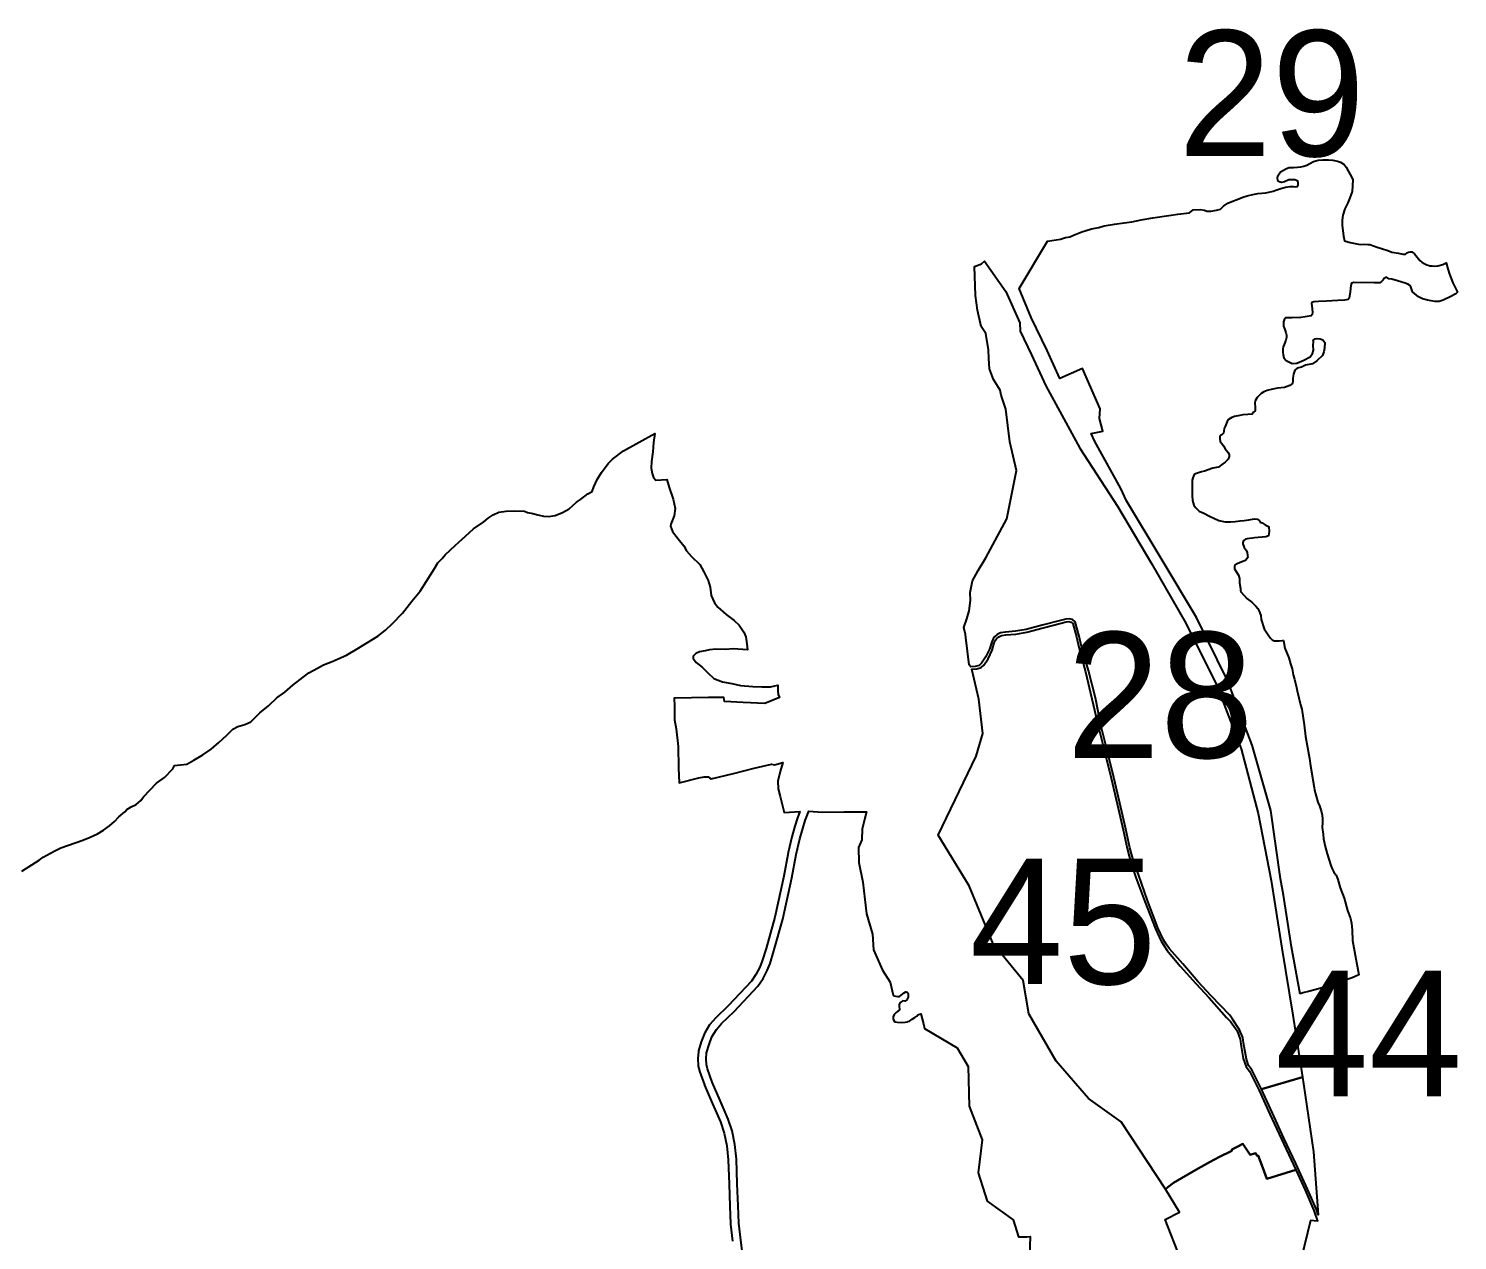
# Model space of a CAD drawing. Header units: millimetres. Extents: x 574087 to 581218, y 394959 to 403740.
# Drawn here: x 577524 to 579605, y 401976 to 403740 of the extents above; entities that cross this region are included whole.
import ezdxf
from ezdxf.enums import TextEntityAlignment as Align

# ---------------------------------------------------------------- set-up
doc = ezdxf.new("R2010")
doc.units = ezdxf.units.MM
doc.layers.add('SECTOR_CADASTRAL', color=7, linetype='Continuous')
doc.layers.add('SECTOR_CADASTRAL TEXT', color=7, linetype='Continuous')

msp = doc.modelspace()

# ---------------------------------------------------------------- linework, layer by layer
at = {"layer": 'SECTOR_CADASTRAL', "color": 174, "linetype": 'Continuous', "lineweight": 25}
for points in [[(579375.7, 402334.6), (579363.2, 402403.6), (579351.3, 402478.9), (579347.2, 402502.4), (579333.1, 402601.8), (579306, 402697), (579269.8, 402791.1), (579225, 402883), (579173.5, 402968.7), (579122.9, 403052.7), (579114.7, 403070.8), (579076.8, 403138.9), (579071.6, 403150.7), (579088.3, 403153.9), (579083.5, 403172.3), (579084.8, 403186.5), (579058.9, 403245.2), (579026, 403230.7), (579007.3, 403271.2), (578983.9, 403319.7), (578966.9, 403361.5), (579007.9, 403430.5), (579014.4, 403431.5), (579026.7, 403433.5), (579034.2, 403435.7), (579040.2, 403437.1), (579048.2, 403440.4), (579057.8, 403444.2), (579064.4, 403446.1), (579072.2, 403448.4), (579082.6, 403450.6), (579090.2, 403452.7), (579105.4, 403455.3), (579119.4, 403457.4), (579130.6, 403458.8), (579144.1, 403461.4), (579161.4, 403464.4), (579184.5, 403467.9), (579197.9, 403470), (579214.7, 403472), (579220.2, 403476.1), (579230.3, 403476.7), (579236.3, 403475.9), (579239.7, 403474.1), (579245.9, 403474.1), (579254, 403475.6), (579259.7, 403477.3), (579264.3, 403481.3), (579270.4, 403485.7), (579278.5, 403489.2), (579284.2, 403491.4), (579292.1, 403494.4), (579298.6, 403496.4), (579307, 403498.4), (579314, 403499.9), (579325.9, 403500.9), (579336.7, 403503.1), (579342, 403505.3), (579347.6, 403507.2), (579354.2, 403509.1), (579361.4, 403510), (579366.2, 403509.9), (579369.5, 403509.6), (579372, 403510), (579372.6, 403511), (579372.8, 403512.5), (579372.8, 403515.5), (579372.2, 403517.7), (579370.3, 403519), (579367.9, 403519.6), (579363.6, 403519.7), (579359.5, 403519.6), (579352.8, 403516.9), (579348.8, 403515.9), (579346.6, 403516.2), (579344.2, 403517.3), (579343.4, 403519.3), (579342.7, 403522.3), (579343.1, 403525.5), (579345, 403528.6), (579347.1, 403531.5), (579351.7, 403533.9), (579355.8, 403536.5), (579359.9, 403537.7), (579366, 403537.7), (579371.7, 403538.3), (579376.7, 403538.8), (579381.1, 403539.8), (579385.4, 403541.2), (579390, 403543.6), (579395.1, 403546.7), (579401.9, 403548.4), (579408.9, 403548.9), (579416.8, 403549), (579423.2, 403548.6), (579429.9, 403546.9), (579434.4, 403545.7), (579439.7, 403542.1), (579442.9, 403538.5), (579446.1, 403532.2), (579448.8, 403527.7), (579452.3, 403520.1), (579452, 403511.1), (579451.7, 403502.7), (579447.9, 403493.4), (579445, 403486.2), (579440.8, 403477.5), (579438.1, 403468.5), (579437, 403461), (579436.7, 403454), (579439.1, 403437.9), (579440.1, 403430.9), (579448.6, 403428.4), (579463.3, 403425.9), (579468.9, 403426), (579474.5, 403425.9), (579477.2, 403425.8), (579487.8, 403422), (579494.2, 403419.9), (579503.4, 403416.8), (579509.4, 403414.7), (579518.8, 403412.9), (579525.4, 403411.8), (579529.2, 403411.8), (579531.2, 403413.7), (579533.4, 403414.5), (579536.5, 403414.9), (579538.5, 403414.9), (579539.8, 403414.2), (579542, 403411.9), (579550, 403402.4), (579552.8, 403399.9), (579557.2, 403397.5), (579560.1, 403396.3), (579562.3, 403395.6), (579564.8, 403394.9), (579568.1, 403394.8), (579571.4, 403394.1), (579576.4, 403394.6), (579583.6, 403396.7), (579588.5, 403398.8), (579590.6, 403390.1), (579593, 403382.4), (579598.2, 403369.8), (579602.2, 403361.3), (579604.7, 403356.1), (579602.2, 403353.8), (579594.1, 403349.4), (579583.9, 403344.7), (579578.1, 403342.6), (579572, 403342.9), (579561.2, 403344.5), (579554.1, 403346.7), (579548.1, 403349.6), (579539.5, 403356.7), (579536.9, 403364.3), (579534.9, 403366.3), (579532.6, 403368.1), (579528.5, 403369.6), (579517.6, 403372.9), (579509, 403375.1), (579505.1, 403375.9), (579501.7, 403378), (579497.3, 403375.8), (579496, 403373.8), (579494.4, 403371.7), (579491.9, 403370), (579483.7, 403369.9), (579453.8, 403370.3), (579450.3, 403369.4), (579449.4, 403366.2), (579448.5, 403356.8), (579447, 403347.8), (579445.9, 403345.7), (579440.1, 403344.7), (579430.6, 403344.2), (579422.5, 403343.8), (579414.1, 403343.2), (579402.5, 403342.9), (579395.8, 403342.5), (579394.4, 403341.9), (579392.8, 403341.3), (579392.1, 403340.3), (579393.1, 403331.9), (579393.6, 403326.9), (579393.1, 403323.6), (579391.6, 403321.9), (579383, 403320.3), (579376.8, 403319.5), (579364.3, 403319.2), (579357.9, 403319.1), (579354.3, 403318.8), (579353, 403317.4), (579351.7, 403313), (579351.7, 403306.8), (579353.3, 403302), (579355.1, 403297.6), (579356, 403293.9), (579356, 403290.5), (579354.7, 403286.5), (579352.5, 403280.1), (579351.1, 403277), (579350.4, 403273.8), (579350.6, 403268.7), (579351.1, 403265.5), (579352.1, 403260.7), (579355.5, 403256.9), (579364.3, 403252.3), (579371.1, 403253.2), (579381, 403257.2), (579390.5, 403262.4), (579393.8, 403267.2), (579395.2, 403272), (579394.5, 403278.6), (579395.1, 403284.6), (579394.7, 403286.4), (579397.4, 403288.6), (579400.4, 403289.1), (579405.1, 403288.6), (579408.9, 403286.9), (579411.7, 403283), (579411.2, 403274.8), (579410.3, 403269.5), (579408.2, 403264.1), (579400.1, 403256.2), (579393.8, 403252.2), (579383.4, 403250), (579377.5, 403247.4), (579371.6, 403245.6), (579368, 403242.8), (579365.9, 403237), (579365.3, 403231.4), (579365.2, 403227.4), (579364.6, 403223.5), (579360.5, 403220.7), (579352.9, 403217.8), (579343, 403216.4), (579333.4, 403214.9), (579327.9, 403213.2), (579322.8, 403211.3), (579319.2, 403208.8), (579316.3, 403206), (579313.1, 403202.9), (579310.2, 403198.3), (579309.7, 403195.4), (579310.2, 403188.5), (579310.5, 403183.8), (579307.9, 403181.6), (579305.9, 403178.9), (579299.4, 403178.3), (579292.3, 403177.6), (579287.7, 403176.7), (579280, 403175.3), (579276.5, 403174), (579271.5, 403170.8), (579269.3, 403168.1), (579266.4, 403160.9), (579265.2, 403157.7), (579264.6, 403154.2), (579264.1, 403151.1), (579261.7, 403148.5), (579259.6, 403147.7), (579258.7, 403146.8), (579258.8, 403142.6), (579259.5, 403139), (579261.7, 403135.9), (579264.1, 403132.5), (579266.6, 403128.1), (579270.9, 403123), (579272.2, 403119.7), (579272.2, 403117), (579271, 403113.2), (579266.8, 403108.7), (579261.2, 403104.8), (579256.7, 403101.8), (579248.7, 403100.2), (579236.4, 403095.8), (579232.3, 403094.9), (579227.9, 403093.6), (579223.6, 403092), (579221.4, 403090.8), (579219.3, 403086.1), (579218.4, 403082.5), (579218.3, 403076.6), (579218.4, 403060.5), (579219, 403052.9), (579221.2, 403046.1), (579223.3, 403043), (579228.7, 403037.7), (579235.5, 403034.5), (579244, 403030.3), (579257.2, 403023.9), (579266.8, 403022.1), (579274.3, 403022.1), (579281.1, 403022.6), (579288.2, 403023.5), (579294.2, 403023.8), (579301.2, 403025.1), (579306.2, 403025.8), (579310, 403026.5), (579313.8, 403025.9), (579316.5, 403023.6), (579317.7, 403021.8), (579320.3, 403020.4), (579324.9, 403017.8), (579329.8, 403015.3), (579330.1, 403014.5), (579330.5, 403008.7), (579330, 403004.4), (579329.7, 403001.9), (579325.6, 403000.4), (579309.2, 402998.9), (579306.5, 402998.5), (579301.8, 402998), (579298.7, 402997.5), (579296.3, 402996.6), (579293.7, 402995), (579292.2, 402992.7), (579292.3, 402990), (579294.4, 402984.7), (579297.2, 402980.9), (579298.8, 402977.3), (579299.1, 402972.9), (579299.5, 402970.2), (579296, 402965.9), (579291, 402963.8), (579284.1, 402960.7), (579280.7, 402959), (579280, 402957.2), (579280.3, 402953.5), (579282.6, 402949.6), (579286.1, 402944.2), (579287.5, 402939.5), (579287.6, 402933.1), (579289, 402925.1), (579289, 402922.1), (579289.6, 402920.2), (579294.1, 402914.9), (579298.2, 402910.3), (579305.5, 402905.1), (579311, 402899.3), (579314.3, 402895.9), (579316, 402892), (579318.6, 402885.5), (579319.1, 402879.7), (579323.6, 402866.1), (579329.2, 402857.8), (579332.8, 402852.6), (579335.2, 402850.1), (579338.1, 402849.1), (579341.3, 402848.9), (579345.1, 402848.8), (579350, 402849.2), (579351.6, 402849.2), (579353.6, 402838.2), (579359.1, 402824.1), (579361.8, 402815.2), (579363.9, 402807.9), (579365.7, 402799.5), (579367.4, 402793.2), (579370.6, 402780.9), (579371.4, 402776.3), (579376.3, 402755.8), (579378, 402749.2), (579381.7, 402726.6), (579383.5, 402709.4), (579389.4, 402677.5), (579390.8, 402667.1), (579396.3, 402635.5), (579396.8, 402631.5), (579401.4, 402614.1), (579403.7, 402608.7), (579406.2, 402601.5), (579407.9, 402594.9), (579408.2, 402589.8), (579408.3, 402584.6), (579408, 402577), (579409.1, 402567.7), (579409.8, 402560.9), (579412.1, 402549.5), (579415.3, 402538.9), (579420.2, 402521.9), (579422.5, 402516.8), (579424.9, 402512.2), (579428.1, 402507.6), (579430.5, 402501.6), (579433.8, 402489.2), (579439.6, 402474.3), (579444.9, 402456.6), (579448.9, 402444.5), (579450.7, 402438), (579451.5, 402427.7), (579452, 402412.9), (579456.9, 402385.9), (579461.4, 402362.5), (579451.3, 402358.6), (579438.1, 402354), (579419.9, 402347.7), (579407.9, 402343.7), (579397.2, 402341.1), (579387.7, 402338.7), (579379.6, 402336.7), (579376.4, 402335.1)], [(578911.1, 403306.3), (578906.2, 403330.1), (578903, 403351.6), (578901.4, 403393.7), (578911.9, 403397.8), (578916.3, 403401.3), (578947.1, 403357.4), (578967.7, 403311.7), (578968, 403299.6), (578984.6, 403265.3), (579005.5, 403220), (579055.1, 403129.4), (579110, 403045.1), (579159.4, 402961.5), (579209.3, 402874.4), (579254, 402784.8), (579289.9, 402691.6), (579314.6, 402597.7), (579333.5, 402499.8), (579349.3, 402401.5), (579365, 402304), (579379.1, 402214), (579319.7, 402196.3), (579305.4, 402224.7), (579300.7, 402230.8), (579297.5, 402240.2), (579293.2, 402263.6), (579292.3, 402271.7), (579287.6, 402282.8), (579277.3, 402298.4), (579273.4, 402303.9), (579246, 402332.1), (579226.9, 402352.8), (579205.1, 402378.5), (579185.3, 402400.5), (579180.9, 402407.2), (579176.7, 402413.8), (579168.7, 402431.2), (579153.3, 402471), (579140.2, 402508.9), (579133.8, 402526.7), (579128, 402547.6), (579121.8, 402574.9), (579113.1, 402612.4), (579104.6, 402649.9), (579095.5, 402687.4), (579085.5, 402726.1), (579077.9, 402765.8), (579067.4, 402805.6), (579057.6, 402840.5), (579054.1, 402855.6), (579048.1, 402876.4), (579044.1, 402879.8), (579039.4, 402881), (579034.6, 402880.6), (579026.9, 402878.6), (579000.3, 402871.5), (578977, 402865.5), (578961.3, 402862.7), (578946.9, 402861.4), (578939.7, 402860.5), (578934.8, 402858), (578930.6, 402854.5), (578928.6, 402851.6), (578926.7, 402847.2), (578923.7, 402836.9), (578917.8, 402824.9), (578912, 402816.3), (578908.4, 402812.9), (578902.7, 402811.3), (578896.1, 402810.8), (578896.1, 402810.8), (578893.9, 402813.9), (578889.2, 402853.8), (578888.5, 402858.3), (578886, 402868.2), (578890.6, 402880.9), (578894, 402892.7), (578895.6, 402907.6), (578895.2, 402919.3), (578898.7, 402936.4), (578906.8, 402951), (578918.1, 402969.9), (578948.7, 403026.2), (578962.6, 403096.8), (578953.2, 403138.5), (578947.4, 403186), (578940.4, 403206.3), (578938.9, 403213.6), (578929.2, 403229.4), (578923.4, 403244.7), (578922.6, 403259.6), (578921.9, 403272.4), (578918, 403296.2)], [(579179.8, 402051), (579115, 402148.6), (579067.7, 402182.8), (579020.4, 402237.1), (578980.8, 402306.2), (578972.3, 402354.3), (578928.8, 402407.8), (578893.9, 402492.4), (578848.9, 402565.9), (578904.1, 402680.8), (578913.9, 402714), (578907.7, 402764.1), (578897.6, 402807.4), (578905, 402808.3), (578911.3, 402809.9), (578915, 402813.6), (578921.3, 402822.9), (578927.4, 402835.5), (578930.5, 402845.8), (578932.1, 402849.7), (578933.6, 402851.8), (578937, 402854.7), (578940.9, 402856.6), (578947.3, 402857.4), (578961.9, 402858.7), (578977.9, 402861.6), (579001.4, 402867.7), (579027.9, 402874.7), (579035.2, 402876.6), (579039.1, 402876.9), (579042.3, 402876.2), (579044.6, 402874.1), (579050.2, 402854.6), (579053.7, 402839.5), (579063, 402803.6), (579072.6, 402764.6), (579081.6, 402725.2), (579091.6, 402686.4), (579100.7, 402649), (579109.2, 402611.5), (579117.9, 402574), (579124.1, 402546.6), (579129.8, 402524.5), (579136.3, 402504.2), (579149.6, 402469.7), (579165, 402429.6), (579173.2, 402411.9), (579177.6, 402405.1), (579182.1, 402398), (579201.3, 402375.4), (579223.9, 402350.2), (579243.1, 402329.3), (579268.3, 402300.8), (579274.3, 402294.7), (579284.1, 402281), (579288.2, 402269.3), (579289.7, 402258.2), (579292.8, 402241.1), (579297.2, 402228.9), (579302, 402222.6), (579316.1, 402194.5), (579331.7, 402159.8), (579348.5, 402123.4), (579366.1, 402086.4), (579369.5, 402078.9), (579327.1, 402066), (579321.2, 402081.8), (579314.5, 402099.8), (579313.2, 402099.2), (579310.8, 402103.4), (579302.9, 402100.6), (579292.1, 402116.9), (579284, 402112.6), (579276.2, 402108.3), (579276.3, 402106.7), (579258.5, 402097.6), (579243.8, 402090), (579223.9, 402078.9), (579191.5, 402059.8), (579183, 402053.5)], [(579379.1, 402214), (579380.7, 402204), (579395.1, 402105), (579402.1, 402013.5), (579399.6, 402021), (579386.6, 402050.9), (579369.7, 402088.1), (579352.1, 402125.1), (579335.3, 402161.5), (579319.7, 402196.3)]]:
    msp.add_lwpolyline(points, close=True, dxfattribs=at)
for points in [[(577514.6, 402513.8), (577529.3, 402522.8), (577540, 402529.6), (577545.8, 402533.8), (577561.9, 402542.9), (577571.4, 402547.6), (577603.5, 402558.9), (577613.9, 402562.9), (577624.9, 402568), (577633.3, 402573.1), (577642.1, 402579.5), (577649.3, 402586.1), (577655.6, 402592.5), (577664.8, 402599.9), (577667.6, 402603.5), (577673.9, 402607.4), (577681.3, 402610.8), (577688, 402616.5), (577691.9, 402622), (577710.7, 402641.6), (577722.1, 402649.9), (577734.5, 402662.6), (577736.9, 402667.5), (577745.6, 402668.3), (577754.9, 402669.2), (577765, 402675.4), (577778.3, 402683), (577790.5, 402691.3), (577801.4, 402700.7), (577813, 402711.4), (577821.9, 402720.1), (577828.9, 402724.4), (577839.2, 402727.2), (577848.1, 402730.8), (577860.9, 402743.9), (577873.6, 402754.3), (577886, 402765.9), (577897.7, 402774.3), (577909.1, 402784.3), (577924.4, 402796.1), (577932.6, 402802.4), (577945.3, 402809.2), (577953.8, 402813.9), (577966.4, 402819), (577975.2, 402822.6), (577987.4, 402828.2), (578003, 402837.1), (578017.8, 402846.5), (578033, 402855.6), (578044.1, 402864.2), (578054.3, 402874.1), (578068.8, 402889.3), (578082.4, 402906.7), (578094.7, 402921), (578103.7, 402935.8), (578109.4, 402945.1), (578115.2, 402953.9), (578120.5, 402962.3), (578126.4, 402968.8), (578130.9, 402973.9), (578138.6, 402981.1), (578145.6, 402987.4), (578150.8, 402992.3), (578160.6, 403001.2), (578172.2, 403011.8), (578187.2, 403022.3), (578193.6, 403027.5), (578200.7, 403032.1), (578209.3, 403036), (578219.9, 403037.4), (578232.3, 403038), (578246.4, 403037.6), (578250.7, 403035.6), (578258.8, 403034.2), (578266.1, 403032.3), (578273.9, 403030.2), (578281.4, 403030), (578291.1, 403031.4), (578302, 403035.6), (578311.5, 403041.1), (578322, 403050.5), (578327.9, 403054.7), (578338.7, 403063), (578344.8, 403066.2), (578347.3, 403073), (578352.3, 403083.9), (578358.6, 403093.8), (578368.5, 403106.8), (578374.7, 403113.1), (578390.4, 403125.4), (578436.4, 403150.7), (578434.2, 403137.5), (578433.5, 403123.8), (578431.6, 403109.8), (578430.8, 403100.1), (578432.5, 403092.5), (578434.3, 403086.7), (578437.7, 403082.7), (578453.5, 403083.6), (578457.1, 403071.9), (578463, 403055.2), (578465.9, 403041.7), (578464.6, 403030.9), (578459.4, 403018.7), (578459, 403015.8), (578462.1, 403008), (578470, 402997.3), (578478.6, 402987.3), (578482.5, 402979.7), (578489.5, 402971.8), (578501.7, 402960.1), (578507.5, 402949.2), (578513.9, 402936.7), (578516.9, 402926.9), (578518.1, 402915), (578523.1, 402904.2), (578528.1, 402897.9), (578539.9, 402887.3), (578551.8, 402878.6), (578559, 402871.6), (578565.6, 402861.4), (578568.7, 402854.5), (578570.1, 402844.3), (578571.1, 402836), (578550.2, 402837.1), (578539, 402836.3), (578524.9, 402836.9), (578516, 402835.8), (578509.5, 402834.4), (578501.2, 402833), (578496, 402830.3), (578492.2, 402826.7), (578492.2, 402823.3), (578496.4, 402817.4), (578505, 402810.4), (578512.7, 402802.6), (578522, 402794.2), (578534.7, 402789), (578548.1, 402786.8), (578560.8, 402783.9), (578578.8, 402782.5), (578592.2, 402781.9), (578604.8, 402782.1), (578610.7, 402783.6), (578615.5, 402784.1), (578615.2, 402775.9), (578615.7, 402770.9), (578617.6, 402766.2), (578596.4, 402757.5), (578564.7, 402758.9), (578537.5, 402760.5), (578536.7, 402766.6), (578514.3, 402766.3), (578489.4, 402765.8), (578464.4, 402765.6), (578465, 402753.6), (578465, 402733.7), (578467.4, 402720.9), (578470, 402695), (578470.6, 402664.2), (578471.6, 402642.4), (578500.2, 402649.7), (578508.1, 402651.1), (578511.5, 402651.1), (578513.9, 402650.8), (578515.9, 402649.5), (578518.4, 402648.1), (578550.9, 402655.8), (578580.8, 402663.7), (578606.2, 402669.5), (578610.5, 402668.2), (578622.8, 402671.6), (578618.5, 402658.6), (578615.2, 402644.5), (578615.7, 402633.3), (578618.7, 402622.2), (578624.4, 402599), (578647.2, 402600.3), (578644, 402591.3), (578644, 402591.2), (578643.9, 402591.1), (578640, 402579.3), (578640, 402579), (578635.7, 402563.6), (578635.7, 402563.4), (578630.3, 402540.7), (578630.2, 402540.5), (578630.2, 402540.4), (578624.1, 402506.1), (578611.1, 402446.6), (578598.2, 402401), (578592.7, 402383.2), (578589, 402374), (578583.5, 402363.4), (578576.9, 402353.6), (578542.9, 402317.8), (578524.8, 402300), (578524.6, 402299.8), (578516.4, 402290.6), (578516.2, 402290.3), (578516, 402290), (578515.8, 402289.8), (578508.8, 402278.2), (578508.6, 402277.8), (578508.5, 402277.4), (578503.8, 402265.4), (578503.8, 402265.2), (578503.7, 402265), (578499.9, 402252), (578499.8, 402251.6), (578499.8, 402251.2), (578499.7, 402251), (578498.9, 402241), (578498.9, 402240.4), (578499.4, 402230.9), (578499.4, 402230.5), (578499.5, 402230.1), (578499.5, 402229.9), (578501.3, 402222.8), (578501.4, 402222.5), (578508.4, 402202.5), (578508.5, 402202.3), (578520.2, 402175.1), (578531.6, 402148.6), (578537, 402132.5), (578540.9, 402114), (578543.2, 402093.5), (578544.2, 402058.1), (578544.3, 402058), (578545.6, 402026), (578546.3, 402000.5), (578546.3, 402000.3), (578546.3, 401999.9), (578549.5, 401975.2)], [(578567, 401934.2), (578561.4, 401976.7), (578558.3, 402001.1), (578557.6, 402026.4), (578556.2, 402058.5), (578555.2, 402094.4), (578552.8, 402115.9), (578548.6, 402135.7), (578542.8, 402152.8), (578531.2, 402179.8), (578519.6, 402206.7), (578512.8, 402226.1), (578511.3, 402232.2), (578510.9, 402240.5), (578511.6, 402249.3), (578515.1, 402261.4), (578519.4, 402272.5), (578525.8, 402283.1), (578533.4, 402291.7), (578551.5, 402309.4), (578586.3, 402346.1), (578593.9, 402357.3), (578599.9, 402369), (578604, 402379.1), (578609.7, 402397.6), (578622.8, 402443.7), (578635.9, 402503.8), (578642, 402538.1), (578647.3, 402560.5), (578651.5, 402575.7), (578655.3, 402587.3), (578660.2, 402601), (578660.6, 402601), (578679.7, 402599.4), (578711.6, 402599.9), (578744.5, 402600.2), (578738, 402575.2), (578737.6, 402559.3), (578732.6, 402548), (578733.1, 402526.3), (578739.1, 402497.7), (578742, 402472.3), (578744.2, 402451.4), (578753.3, 402422.1), (578754.4, 402399.1), (578767.7, 402369.6), (578779, 402352.2), (578783.3, 402333), (578784.3, 402332.2), (578789.9, 402331.3), (578792.3, 402331.2), (578795.1, 402332.9), (578799.3, 402336.7), (578801.7, 402338), (578803.1, 402337.6), (578804.6, 402336.6), (578805.1, 402334.5), (578805, 402332.6), (578805, 402330.4), (578803, 402326.3), (578800.8, 402324.2), (578797.4, 402324.9), (578794.3, 402322.8), (578792.4, 402320.4), (578792, 402319.4), (578791.9, 402316.4), (578792.2, 402312.7), (578791.9, 402311.3), (578787.4, 402308), (578784.6, 402305.1), (578783.1, 402301.7), (578783, 402298.8), (578783.6, 402297), (578785, 402294.6), (578785.9, 402294.1), (578789, 402293.8), (578794.9, 402293.4), (578800.9, 402293.9), (578804.3, 402294.3), (578804.5, 402294.9), (578806.8, 402295.3), (578810.9, 402298), (578814.8, 402300.4), (578817.5, 402302.7), (578819.2, 402304.4), (578820.1, 402304.8), (578823.5, 402306.2), (578827.2, 402291.2), (578828.9, 402284.6), (578876.2, 402256.6), (578892.5, 402229.2), (578893.9, 402171.8), (578912.7, 402122.4), (578906.8, 402074.7), (578920.3, 402033.3), (578957.9, 402006.2), (578965.9, 401981.2), (578977.6, 401981.6), (578982.6, 401981.7), (578980.5, 401924)], [(579201.8, 401948.6), (579179.4, 402006.5), (579199.9, 402017.2), (579179.8, 402051), (579183, 402053.5), (579191.5, 402059.8), (579223.9, 402078.9), (579243.8, 402090), (579258.5, 402097.6), (579276.3, 402106.7), (579276.2, 402108.3), (579284, 402112.6), (579292.1, 402116.9), (579302.9, 402100.6), (579310.8, 402103.4), (579313.2, 402099.2), (579314.5, 402099.8), (579321.2, 402081.8), (579327.1, 402066), (579369.5, 402078.9), (579383, 402049.3), (579395.9, 402019.6), (579401, 402004), (579391, 402005), (579377.3, 401949.4)]]:
    msp.add_lwpolyline(points, dxfattribs=at)

# ---------------------------------------------------------------- texts
at = {"layer": 'SECTOR_CADASTRAL TEXT', "lineweight": -2}
for s, p in [('29', (579334.3, 403499.5)), ('28', (579171.9, 402623.7)), ('45', (579030.7, 402294.3)), ('44', (579475.6, 402131.2))]:
    msp.add_text(s, height=182.88, dxfattribs=at).set_placement(p, align=Align.BOTTOM_CENTER)

doc.saveas('drawing.dxf')
